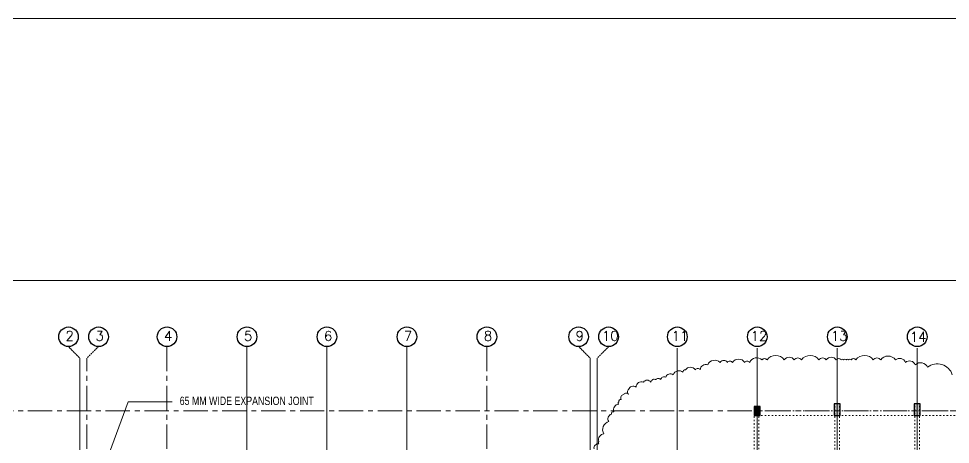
# Model space of a CAD drawing. Header units: inches. Extents: x 719368 to 6315912, y -2624014 to 446967.
# Drawn here: x 5449880 to 5497823, y -2090986 to -2069088 of the extents above; entities that cross this region are included whole.
import ezdxf

# ---------------------------------------------------------------- set-up
doc = ezdxf.new("R2010")
doc.units = ezdxf.units.IN
doc.header["$LTSCALE"] = 20
doc.header["$MEASUREMENT"] = 0
for name, pattern in [('ACAD_ISO03W100', [30, 12, -18]), ('CENTER', [2, 1.25, -0.25, 0.25, -0.25]), ('CENTER2', [1.125, 0.75, -0.125, 0.125, -0.125])]:
    doc.linetypes.add(name, pattern=pattern)
doc.layers.get('0').update_dxf_attribs({"color": 51, "lineweight": 30})
for name, color, linetype, lineweight in [('COLUMN', 2, 'Continuous', 25), ('DIM', 7, 'Continuous', 13), ('GRID', 202, 'CENTER', 5), ('HIDDEN', 181, 'ACAD_ISO03W100', 18), ('STAIR', 4, 'Continuous', 25), ('Text', 7, 'Continuous', 15), ('WALL', 1, 'Continuous', 18)]:
    doc.layers.add(name, color=color, linetype=linetype, lineweight=lineweight)
doc.layers.add('grid text', color=140, linetype='Continuous')
doc.styles.add('BOLD', font='arial.ttf')
doc.styles.add('DIM SUMBI', font='arial.ttf')
doc.styles.add('Tabrej', font='romans.shx')
doc.dimstyles.new('Copy of S3', dxfattribs={"dimtxt": 200, "dimasz": 150, "dimexe": 5, "dimexo": 5, "dimgap": 50, "dimtad": 1, "dimjust": 1, "dimdec": 0, "dimzin": 3, "dimdsep": 46, "dimtxsty": 'BOLD', "dimblk1": 'OBLIQUE', "dimblk2": 'OBLIQUE', "dimsah": 1, "dimcen": 0.0625, "dimdle": 5, "dimclrd": 230, "dimclre": 251, "dimclrt": 2, "dimadec": 0, "dimazin": 0, "dimtfac": 1, "dimtdec": 0, "dimtix": 1, "dimtofl": 0, "dimtmove": 2, "dimatfit": 3, "dimfxl": 3, "dimtolj": 1, "dimtzin": 2, "dimlwd": -1, "dimlwe": -1, "dimarcsym": 0})

# ---------------------------------------------------------------- blocks, each defined once
blk = doc.blocks.new('CU')
at = {"layer": 'WALL', "linetype": 'CENTER2'}
h = blk.add_hatch(color=256, dxfattribs=at)
h.dxf.hatch_style = 1
h.paths.add_polyline_path([(0, 0.035), (0, -0.265), (0.46, -0.265), (0.46, 0.035)])
at = {"layer": 'COLUMN', "linetype": 'CENTER2'}
blk.add_lwpolyline([(0, 0.035), (0, -0.265), (0.46, -0.265), (0.46, 0.035), (0, 0.035)], dxfattribs=at)
blk = doc.blocks.new('C2')
at = {"layer": 'COLUMN'}
h = blk.add_hatch(color=7, dxfattribs=at)
h.dxf.hatch_style = 1
h.paths.add_polyline_path([(0.3, 0), (0, 0), (0, -0.6), (0.3, -0.6)])
for p, q in [((0, 0), (0, -0.6)), ((0.3, 0), (0, 0)), ((0.3, -0.6), (0.3, 0)), ((0, -0.6), (0.3, -0.6))]:
    blk.add_line(p, q, dxfattribs=at)
blk = doc.blocks.new('_Oblique')
at = {"layer": 'STAIR', "color": 0, "lineweight": -2}
blk.add_line((-0.5, -0.5), (0.5, 0.5), dxfattribs=at)

msp = doc.modelspace()

# ---------------------------------------------------------------- linework, layer by layer
at = {"layer": 'DIM'}
for points in [[(5424872.2914, -2069087.5328), (5557835.631, -2069087.5328), (5557835.631, -2255131.986), (5424872.2914, -2255131.986)], [(5553055.3852, -2167590.5634), (5432049.132, -2167590.5634), (5432049.132, -2082559.4872), (5553055.3852, -2082559.4872)]]:
    msp.add_lwpolyline(points, close=True, dxfattribs=at)
msp.add_lwpolyline([(5479488.4086, -2091213.1056, -0.52056705), (5479742.6984, -2090959.0943, -0.52056705), (5479742.6984, -2090832.0887, -0.52056705), (5479996.9715, -2090451.0782, -0.52056705), (5480251.2614, -2089816.0628, -0.52056705), (5480378.4063, -2089435.0459, -0.52056705), (5480505.5512, -2089308.0467, -0.52056705), (5480759.8243, -2088927.0298, -0.52056705), (5480759.8243, -2088800.0306, -0.52056705), (5480886.9692, -2088673.0249, -0.52056705), (5481014.1141, -2088419.0201, -0.52056705), (5481268.3872, -2088419.0201, -0.52056705), (5481268.3872, -2088165.0088, -0.52056705), (5481649.822, -2088038.0032, -0.52056705), (5482031.24, -2087783.9983, -0.52056705), (5482412.6747, -2087783.9983, -0.52056705), (5482666.9478, -2087656.9927, -0.52056705), (5482921.2377, -2087656.9927, -0.52056705), (5483175.5108, -2087529.987, -0.52056705), (5483556.9455, -2087402.9878, -0.52056705), (5484065.5085, -2087275.9822, -0.52056705), (5484192.6534, -2087148.9765, -0.52056705), (5484701.2163, -2087148.9765, -0.52056705), (5484955.5061, -2087148.9765, -0.52056705), (5485336.9242, -2086894.9717, -0.52056705), (5485972.632, -2086767.966, -0.52056705), (5486354.0667, -2086767.966, -0.52056705), (5486608.3399, -2086767.966, -0.52056705), (5487244.0477, -2086767.966, -0.52056705), (5487498.3375, -2086767.966, -0.52056705), (5488134.0454, -2086640.9604, -0.52056705), (5488388.3185, -2086640.9604, -0.52056705), (5489278.3162, -2086640.9604, -0.52056705), (5489786.8791, -2086640.9604, -0.52056705), (5490168.3138, -2086640.9604, -0.52056705), (5491058.2948, -2086640.9604, -0.52056705), (5491439.7295, -2086640.9604, -0.52056705), (5491948.2925, -2086640.9604, -0.52056705), (5492202.5656, -2086640.9604, -0.52056705), (5492329.7105, -2086640.9604, -0.52056705), (5492456.8554, -2086640.9604, -0.52056705), (5492584.0003, -2086640.9604, -0.52056705), (5492711.1452, -2086640.9604, -0.52056705), (5492965.4183, -2086640.9604, -0.52056705), (5493855.416, -2086640.9604, -0.52056705), (5494236.834, -2086640.9604, -0.52056705), (5494999.6868, -2086640.9604, -0.52056705), (5495508.2497, -2086767.966, -0.52056705), (5496016.8294, -2086894.9717, -0.52056705), (5496652.5372, -2087021.9773, -0.52056705), (5497923.9529, -2087402.9878, -0.52056705)], format="xyb", dxfattribs=at)
at = {"layer": 'GRID', "ltscale": 3}
for p, q in [((5452437.7827, -2085956.3043), (5453029.086, -2086547.6076)), ((5453985.3893, -2085956.2816), (5453394.086, -2086547.5849))]:
    msp.add_line(p, q, dxfattribs=at)
at = {"layer": 'GRID', "ltscale": 50}
for p, q in [((5457509.086, -2103219.5999), (5457509.086, -2085956.0747)), ((5461624.086, -2103219.5999), (5461624.086, -2085956.0747)), ((5465739.0859, -2103219.5999), (5465739.0859, -2085956.0747)), ((5469854.0859, -2103219.5999), (5469854.0859, -2085956.0747)), ((5473969.0859, -2103219.7489), (5473969.0859, -2085956.2237)), ((5483766.5858, -2129286.9875), (5483766.5858, -2085956.4181)), ((5487881.5858, -2129286.9875), (5487881.5858, -2085956.4181)), ((5491996.5858, -2129286.9875), (5491996.5858, -2085956.4181)), ((5496111.5858, -2129286.9875), (5496111.5858, -2085956.4181)), ((5453029.086, -2103219.7943), (5453029.086, -2086547.6076)), ((5453394.086, -2103219.7716), (5453394.086, -2086547.5849)), ((5479289.0859, -2129286.7931), (5479289.0859, -2086547.5623)), ((5479289.0859, -2129286.8385), (5479289.0859, -2086547.6076)), ((5479651.5859, -2129286.9875), (5479651.5859, -2086547.7567)), ((5453029.0861, -2087148.5707), (5453029.0861, -2126935.9243)), ((5461624.086, -2087148.5707), (5461624.086, -2126935.9243)), ((5465739.0859, -2087148.5707), (5465739.0859, -2126935.9243)), ((5469854.0859, -2087148.5707), (5469854.0859, -2126935.9243)), ((5436358.4024, -2089265.4344), (5551291.0154, -2089265.4344))]:
    msp.add_line(p, q, dxfattribs=at)
at = {"layer": 'GRID', "color": 190, "ltscale": 3}
for p, q in [((5478697.7825, -2085956.2589), (5479289.0859, -2086547.5623)), ((5480242.8892, -2085956.4533), (5479651.5859, -2086547.7567))]:
    msp.add_line(p, q, dxfattribs=at)
at = {"layer": 'GRID', "ltscale": 0.05}
for p, q in [((5479289.0859, -2087148.5707), (5479289.0859, -2126935.9243)), ((5479651.5859, -2087148.5707), (5479651.5859, -2126935.9243)), ((5483766.5858, -2087148.5707), (5483766.5858, -2126935.9243)), ((5487881.5858, -2087148.5707), (5487881.5858, -2126935.9243)), ((5491996.5858, -2087148.5707), (5491996.5858, -2126935.9243)), ((5496111.5858, -2087148.5707), (5496111.5858, -2126935.9243))]:
    msp.add_line(p, q, dxfattribs=at)
at = {"layer": 'grid text'}
for centre in [(5452445.4497, -2085452.7563), (5453993.0563, -2085452.7336), (5457515.8943, -2085452.5143), (5461630.8943, -2085452.5143), (5465745.8943, -2085452.5143), (5469860.8943, -2085452.5143), (5473975.8942, -2085452.6634)]:
    msp.add_circle(centre, 503.6064, dxfattribs=at)
at = {"layer": 'grid text', "color": 190}
for centre in [(5478694.4782, -2085452.6634), (5480236.117, -2085452.8925), (5483773.3942, -2085452.8578), (5487888.3942, -2085452.8578), (5492003.3941, -2085452.8578), (5496118.3942, -2085452.8578)]:
    msp.add_circle(centre, 503.6064, dxfattribs=at)
at = {"layer": 'HIDDEN', "linetype": 'ACAD_ISO03W100', "ltscale": 0.3}
for p, q in [((5487731.5858, -2089265.4344), (5504491.5858, -2089265.4344)), ((5491881.5857, -2095565.4344), (5491881.5857, -2088895.4344)), ((5492111.5857, -2095565.4344), (5492111.5857, -2088895.4344)), ((5495996.5858, -2095195.4797), (5495996.5858, -2088895.4344)), ((5496226.5858, -2095195.4797), (5496226.5858, -2088895.4344)), ((5487731.5858, -2095195.4797), (5487731.5858, -2089495.4344)), ((5487731.5858, -2089495.4344), (5504491.5858, -2089495.4344)), ((5487961.5858, -2095195.4797), (5487961.5858, -2089495.4344))]:
    msp.add_line(p, q, dxfattribs=at)

# ---------------------------------------------------------------- block references
at = {"linetype": 'CENTER2', "xscale": 1000, "yscale": 1000, "zscale": 1000, "rotation": 270}
msp.add_blockref('CU', (5487996.5858, -2089035.4344), dxfattribs=at)
at = {"color": 5, "xscale": 1000, "yscale": 1000, "zscale": 1000}
for p in [(5491846.5858, -2088895.4344), (5495961.5858, -2088895.4344)]:
    msp.add_blockref('C2', p, dxfattribs=at)

# ---------------------------------------------------------------- texts
at = {"layer": 'grid text', "char_height": 500, "attachment_point": 1, "style": 'Tabrej'}
for s, insert in [('2', (5452289.3748, -2085156.4749)), ('3', (5453836.9815, -2085156.4522)), ('4', (5457359.8194, -2085156.2329)), ('5', (5461474.8194, -2085156.2329)), ('6', (5465589.8194, -2085156.2329)), ('7', (5469704.8194, -2085156.2329)), ('8', (5473819.8193, -2085156.382))]:
    msp.add_mtext_dynamic_manual_height_columns(s, width=0.5, gutter_width=24, heights=[0], dxfattribs=dict(at, insert=insert))
at = {"layer": 'grid text', "color": 190, "char_height": 500, "attachment_point": 1, "style": 'Tabrej'}
for s, insert in [('9', (5478538.4033, -2085156.382)), ('10', (5479896.615, -2085156.6111)), ('11', (5483475.7197, -2085156.5764)), ('12', (5487550.2739, -2085156.5764)), ('13', (5491674.2081, -2085156.5764)), ('14', (5495736.5507, -2085204.1788))]:
    msp.add_mtext_dynamic_manual_height_columns(s, width=0.5, gutter_width=24, heights=[0], dxfattribs=dict(at, insert=insert))
at = {"layer": 'Text', "style": 'DIM SUMBI', "width": 0.75}
msp.add_text('65 MM WIDE EXPANSION JOINT', height=432.432, dxfattribs=at).set_placement((5458168.326, -2088964.204))

# ---------------------------------------------------------------- leaders
at = {"layer": 'DIM'}
msp.add_leader([(5453179.086, -2095125.1642), (5455514.0156, -2088797.9807), (5457779.8775, -2088797.9807)], dimstyle='Copy of S3', override={"dimasz": 450, "dimgap": 50, "dimtad": 0, "dimfxlon": 1}, dxfattribs=at)

doc.saveas('drawing.dxf')
